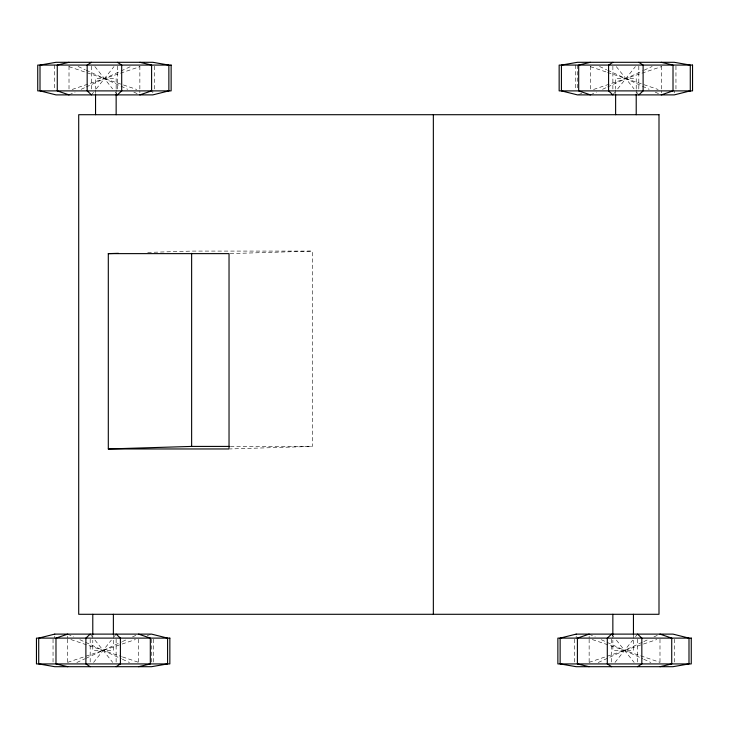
<?xml version="1.0" encoding="UTF-8"?>
<svg xmlns="http://www.w3.org/2000/svg" width="729" height="729" viewBox="0 0 729 729"><rect width="100%" height="100%" fill="white"/><g stroke="black" fill="none" stroke-linecap="round" stroke-linejoin="round"><path stroke-width="0.55" stroke-dasharray="3.65 2.73" d="M91.471 94.888L93.512 92.31M96.246 88.883L113.988 66.594M93.594 662.406L111.337 640.117M114.07 636.69L116.121 634.112M612.879 94.888L614.93 92.31M617.663 88.883L635.406 66.594M615.012 662.406L632.754 640.117M635.488 636.69L637.529 634.112M69.009 94.888L75.078 92.091M81.156 89.302L85.202 87.434M86.213 86.97L130.755 66.494M590.426 94.888L596.495 92.091M602.573 89.302L606.619 87.434M607.631 86.97L643.06 70.686M644.072 70.212L652.163 66.494M76.837 662.506L84.928 658.788M85.94 658.314L121.369 642.03M122.381 641.566L126.427 639.697M132.505 636.909L138.574 634.112M598.245 662.506L642.787 642.03M643.798 641.566L647.844 639.697M653.922 636.909L659.991 634.112M72.171 89.457L139.922 66.649M578.534 94.524L581.76 93.44M593.588 89.457L661.34 66.649M67.66 662.351L135.412 639.543M147.24 635.56L150.466 634.476M589.078 662.351L656.829 639.543M147.723 252.425L191.636 251.086L312.367 251.086L312.367 446.421L230.154 448.936M230.154 253.592L312.367 251.086M230.364 446.421L312.367 446.421M590.362 66.649L606.492 72.08M607.567 72.444L658.114 89.457M68.945 66.649L136.697 89.457M592.303 639.543L660.055 662.351M70.886 639.543L121.433 656.556M122.508 656.92L138.638 662.351M599.53 66.494L606.619 69.747M607.631 70.212L649.129 89.302M655.207 92.091L661.276 94.888M78.121 66.494L85.202 69.747M86.213 70.212L127.712 89.302M133.79 92.091L139.859 94.888M589.141 634.112L595.21 636.909M601.288 639.697L642.787 658.788M643.798 659.253L650.879 662.506M67.724 634.112L73.793 636.909M79.871 639.697L121.369 658.788M122.381 659.253L129.47 662.506M616.297 66.594L634.039 88.883M636.772 92.31L638.814 94.888M611.595 634.112L613.645 636.69M616.379 640.117L634.121 662.406M94.879 66.594L112.621 88.883M115.355 92.31L117.405 94.888M90.186 634.112L92.228 636.69M94.961 640.117L112.703 662.406M675.956 66.193L675.956 89.767M674.671 639.233L674.671 663.928M674.243 90.888L674.243 92.884M661.276 66.193L661.276 89.767M661.276 90.888L661.276 92.884M659.991 639.233L659.991 662.807M638.814 66.193L638.814 89.767M637.529 639.233L637.529 662.807M636.217 88.756L636.217 78.595L615.622 78.595L615.622 88.756M636.217 89.877L636.217 94.396M633.446 634.604L633.446 639.123M633.446 640.244L633.446 650.405L612.852 650.405L612.852 640.244M615.622 89.877L615.622 94.396M612.879 66.193L612.879 89.767M612.852 634.604L612.852 639.123M611.595 639.233L611.595 662.807M590.426 66.193L590.426 89.767M589.141 636.116L589.141 638.112M589.141 639.233L589.141 662.807M577.459 65.072L577.459 89.767M576.174 636.116L576.174 638.112M575.746 65.072L575.746 89.767M574.461 639.233L574.461 662.807M154.539 66.193L154.539 89.767M153.254 639.233L153.254 663.928M152.826 90.888L152.826 92.884M151.541 639.233L151.541 663.928M139.859 66.193L139.859 89.767M139.859 90.888L139.859 92.884M138.574 639.233L138.574 662.807M117.405 66.193L117.405 89.767M116.148 88.756L116.148 78.595L95.554 78.595L95.554 88.756M116.148 89.877L116.148 94.396M116.121 639.233L116.121 662.807M113.378 634.604L113.378 639.123M113.378 640.244L113.378 650.405L92.783 650.405L92.783 640.244M95.554 89.877L95.554 94.396M92.783 634.604L92.783 639.123M91.471 66.193L91.471 89.767M90.186 639.233L90.186 662.807M69.009 66.193L69.009 89.767M67.724 636.116L67.724 638.112M67.724 639.233L67.724 662.807M54.757 636.116L54.757 638.112M54.329 65.072L54.329 89.767M53.044 639.233L53.044 662.807"/><path stroke-width="1.09" d="M117.405 94.888L121.697 90.888L121.697 65.072L117.405 62.302M638.814 94.888L643.115 90.888L643.115 65.072L638.814 62.302M90.186 634.112L85.885 638.112L85.885 663.928L90.186 666.698M611.595 634.112L607.303 638.112L607.303 663.928L611.595 666.698M91.471 62.302L87.17 65.072L87.17 90.888L91.471 94.888M612.879 62.302L608.587 65.072L608.587 90.888L612.879 94.888M116.121 666.698L120.413 663.928L120.413 638.112L116.121 634.112M637.529 666.698L641.83 663.928L641.83 638.112L637.529 634.112M139.859 94.888L151.596 90.888L151.596 65.072L139.859 62.302M661.276 94.888L673.013 90.888L673.013 65.072L661.276 62.302M67.724 634.112L55.987 638.112L55.987 663.928L67.724 666.698M589.141 634.112L577.404 638.112L577.404 663.928L589.141 666.698M69.009 62.302L57.272 65.072L57.272 90.888L69.009 94.888M590.426 62.302L578.689 65.072L578.689 90.888L590.426 94.888M138.574 666.698L150.311 663.928L150.311 638.112L138.574 634.112M659.991 666.698L671.728 663.928L671.728 638.112L659.991 634.112M108.302 253.628L229.034 253.628L229.034 448.964L108.302 448.964L108.302 253.628L118.444 253.318M108.302 448.964L191.636 446.421L229.225 446.421M636.217 94.396L636.217 114.708M633.446 614.292L633.446 634.604M615.622 94.396L615.622 114.708M612.852 614.292L612.852 634.604M433.345 114.708L433.345 614.292M191.636 253.355L191.636 446.421M116.148 94.396L116.148 114.708M113.378 614.292L113.378 634.604M95.554 94.396L95.554 114.708M92.783 614.292L92.783 634.604M168.864 90.888L152.826 94.888L56.042 94.888L40.004 90.888L40.004 65.072L56.042 62.302L152.826 62.302L168.864 65.072L168.864 90.888M690.281 90.888L674.243 94.888L577.459 94.888L561.421 90.888L561.421 65.072L577.459 62.302L674.243 62.302L690.281 65.072L690.281 90.888M54.757 634.112L38.719 638.112L38.719 663.928L54.757 666.698L151.541 666.698L167.579 663.928L167.579 638.112L151.541 634.112L54.757 634.112M576.174 634.112L560.136 638.112L560.136 663.928L576.174 666.698L672.958 666.698L688.996 663.928L688.996 638.112L672.958 634.112L576.174 634.112M171.133 65.072L37.735 65.072L37.735 90.888L171.133 90.888L171.133 65.072M692.55 65.072L559.152 65.072L559.152 90.888L692.55 90.888L692.55 65.072M658.998 114.708L78.705 114.708L78.705 614.292L658.998 614.292L658.998 114.708M169.848 638.112L36.45 638.112L36.45 663.928L169.848 663.928L169.848 638.112M691.265 638.112L557.867 638.112L557.867 663.928L691.265 663.928L691.265 638.112"/></g></svg>
